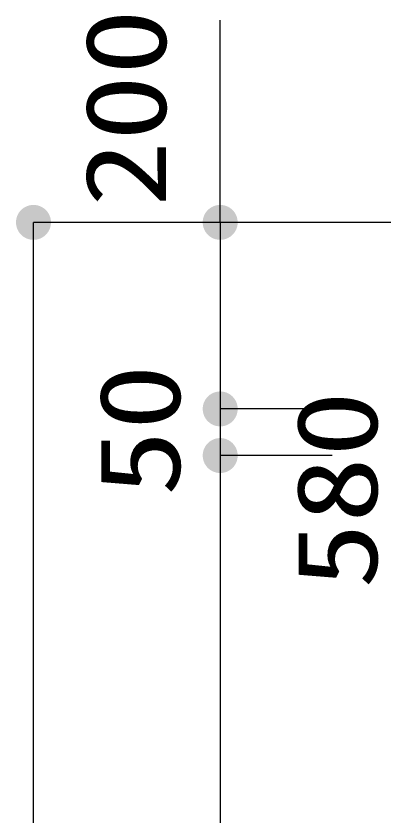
# Model space of a CAD drawing. Units: millimetres, scale not verified. Extents: x -24028 to 8910, y -6308 to 6308.
# Drawn here: x -6968 to -6574, y -2271 to -1413 of the extents above; entities that cross this region are included whole.
import ezdxf
from ezdxf.enums import TextEntityAlignment as Align

# ---------------------------------------------------------------- set-up
doc = ezdxf.new("R2010")
doc.units = ezdxf.units.MM
doc.header["$LTSCALE"] = 30
doc.layers.add('0-C_機器', color=2, linetype='Continuous', lineweight=25)
doc.layers.add('0-E_00クル-フ-6寸法', color=132, linetype='Continuous', lineweight=25)
doc.styles.add('ＭＳ ゴシック', font='')
doc.styles.get('ＭＳ ゴシック').set_extended_font_data('MS Gothic')

msp = doc.modelspace()

# ---------------------------------------------------------------- linework, layer by layer
at = {"layer": '0-C_機器'}
for q in [(-6943.62, -1634.54), (-6788.17, -1634.54)]:
    msp.add_line((-2767.32, -1634.54), q, dxfattribs=at)
at = {"layer": '0-E_00クル-フ-6寸法', "color": 4}
for p, q in [((-6749.4, -1634.54), (-6749.4, -1417.88)), ((-6829.4, -1634.54), (-6949.4, -1634.54)), ((-6949.4, -3864.54), (-6949.4, -1634.54)), ((-6629.4, -1634.54), (-6749.4, -1634.54)), ((-6749.4, -1634.54), (-6749.4, -1834.54)), ((-6629.4, -1834.54), (-6749.4, -1834.54)), ((-6629.4, -1834.54), (-6749.4, -1834.54)), ((-6749.4, -1834.54), (-6749.4, -1884.54)), ((-6629.4, -1884.54), (-6749.4, -1884.54)), ((-6629.4, -1884.54), (-6749.4, -1884.54)), ((-6749.4, -1884.54), (-6749.4, -3514.54))]:
    msp.add_line(p, q, dxfattribs=at)
at = {"layer": '0-E_00クル-フ-6寸法'}
for points in [[(-6949.4, -1634.54), (-6963.85, -1622.58), (-6962.23, -1620.87)], [(-6949.4, -1634.54), (-6962.23, -1620.87), (-6960.42, -1619.37)], [(-6949.4, -1634.54), (-6960.42, -1619.37), (-6958.43, -1618.11)], [(-6949.4, -1634.54), (-6958.43, -1618.11), (-6956.3, -1617.1)], [(-6949.4, -1634.54), (-6956.3, -1617.1), (-6954.06, -1616.38)], [(-6949.4, -1634.54), (-6954.06, -1616.38), (-6951.75, -1615.93)], [(-6949.4, -1634.54), (-6951.75, -1615.93), (-6949.4, -1615.79)], [(-6949.4, -1634.54), (-6949.4, -1615.79), (-6947.05, -1615.93)], [(-6949.4, -1634.54), (-6947.05, -1615.93), (-6944.74, -1616.38)], [(-6949.4, -1634.54), (-6944.74, -1616.38), (-6942.5, -1617.1)], [(-6949.4, -1634.54), (-6942.5, -1617.1), (-6940.37, -1618.11)], [(-6949.4, -1634.54), (-6940.37, -1618.11), (-6938.38, -1619.37)], [(-6949.4, -1634.54), (-6938.38, -1619.37), (-6936.56, -1620.87)], [(-6949.4, -1634.54), (-6936.56, -1620.87), (-6934.95, -1622.58)], [(-6749.4, -1634.54), (-6763.85, -1622.58), (-6762.23, -1620.87)], [(-6749.4, -1634.54), (-6762.23, -1620.87), (-6760.42, -1619.37)], [(-6749.4, -1634.54), (-6760.42, -1619.37), (-6758.43, -1618.11)], [(-6749.4, -1634.54), (-6758.43, -1618.11), (-6756.3, -1617.1)], [(-6749.4, -1634.54), (-6756.3, -1617.1), (-6754.06, -1616.38)], [(-6749.4, -1634.54), (-6754.06, -1616.38), (-6751.75, -1615.93)], [(-6749.4, -1634.54), (-6751.75, -1615.93), (-6749.4, -1615.79)], [(-6749.4, -1634.54), (-6749.4, -1615.79), (-6747.05, -1615.93)], [(-6749.4, -1634.54), (-6747.05, -1615.93), (-6744.74, -1616.38)], [(-6749.4, -1634.54), (-6744.74, -1616.38), (-6742.5, -1617.1)], [(-6749.4, -1634.54), (-6742.5, -1617.1), (-6740.37, -1618.11)], [(-6749.4, -1634.54), (-6740.37, -1618.11), (-6738.38, -1619.37)], [(-6749.4, -1634.54), (-6738.38, -1619.37), (-6736.56, -1620.87)], [(-6749.4, -1634.54), (-6736.56, -1620.87), (-6734.95, -1622.58)], [(-6949.4, -1634.54), (-6967.82, -1631.02), (-6967.23, -1628.74)], [(-6949.4, -1634.54), (-6967.23, -1628.74), (-6966.36, -1626.55)], [(-6949.4, -1634.54), (-6966.36, -1626.55), (-6965.23, -1624.49)], [(-6949.4, -1634.54), (-6965.23, -1624.49), (-6963.85, -1622.58)], [(-6949.4, -1634.54), (-6934.95, -1622.58), (-6933.57, -1624.49)], [(-6949.4, -1634.54), (-6933.57, -1624.49), (-6932.43, -1626.55)], [(-6949.4, -1634.54), (-6932.43, -1626.55), (-6931.57, -1628.74)], [(-6949.4, -1634.54), (-6931.57, -1628.74), (-6930.98, -1631.02)], [(-6749.4, -1634.54), (-6767.82, -1631.02), (-6767.23, -1628.74)], [(-6749.4, -1634.54), (-6767.23, -1628.74), (-6766.36, -1626.55)], [(-6749.4, -1634.54), (-6766.36, -1626.55), (-6765.23, -1624.49)], [(-6749.4, -1634.54), (-6765.23, -1624.49), (-6763.85, -1622.58)], [(-6749.4, -1634.54), (-6734.95, -1622.58), (-6733.57, -1624.49)], [(-6749.4, -1634.54), (-6733.57, -1624.49), (-6732.43, -1626.55)], [(-6749.4, -1634.54), (-6732.43, -1626.55), (-6731.57, -1628.74)], [(-6749.4, -1634.54), (-6731.57, -1628.74), (-6730.98, -1631.02)], [(-6949.4, -1634.54), (-6968.11, -1633.36), (-6967.82, -1631.02)], [(-6949.4, -1634.54), (-6968.11, -1635.71), (-6968.11, -1633.36)], [(-6949.4, -1634.54), (-6967.82, -1638.05), (-6968.11, -1635.71)], [(-6949.4, -1634.54), (-6967.23, -1640.33), (-6967.82, -1638.05)], [(-6949.4, -1634.54), (-6966.36, -1642.52), (-6967.23, -1640.33)], [(-6949.4, -1634.54), (-6965.23, -1644.58), (-6966.36, -1642.52)], [(-6949.4, -1634.54), (-6963.85, -1646.49), (-6965.23, -1644.58)], [(-6949.4, -1634.54), (-6962.23, -1648.2), (-6963.85, -1646.49)], [(-6949.4, -1634.54), (-6960.42, -1649.71), (-6962.23, -1648.2)], [(-6949.4, -1634.54), (-6958.43, -1650.97), (-6960.42, -1649.71)], [(-6949.4, -1634.54), (-6956.3, -1651.97), (-6958.43, -1650.97)], [(-6949.4, -1634.54), (-6954.06, -1652.7), (-6956.3, -1651.97)], [(-6949.4, -1634.54), (-6951.75, -1653.14), (-6954.06, -1652.7)], [(-6949.4, -1634.54), (-6949.4, -1653.29), (-6951.75, -1653.14)], [(-6949.4, -1634.54), (-6930.98, -1631.02), (-6930.69, -1633.36)], [(-6949.4, -1634.54), (-6930.69, -1633.36), (-6930.69, -1635.71)], [(-6949.4, -1634.54), (-6947.05, -1653.14), (-6949.4, -1653.29)], [(-6949.4, -1634.54), (-6944.74, -1652.7), (-6947.05, -1653.14)], [(-6949.4, -1634.54), (-6942.5, -1651.97), (-6944.74, -1652.7)], [(-6949.4, -1634.54), (-6940.37, -1650.97), (-6942.5, -1651.97)], [(-6949.4, -1634.54), (-6938.38, -1649.71), (-6940.37, -1650.97)], [(-6949.4, -1634.54), (-6936.56, -1648.2), (-6938.38, -1649.71)], [(-6949.4, -1634.54), (-6934.95, -1646.49), (-6936.56, -1648.2)], [(-6949.4, -1634.54), (-6933.57, -1644.58), (-6934.95, -1646.49)], [(-6949.4, -1634.54), (-6932.43, -1642.52), (-6933.57, -1644.58)], [(-6949.4, -1634.54), (-6931.57, -1640.33), (-6932.43, -1642.52)], [(-6949.4, -1634.54), (-6930.98, -1638.05), (-6931.57, -1640.33)], [(-6949.4, -1634.54), (-6930.69, -1635.71), (-6930.98, -1638.05)], [(-6749.4, -1634.54), (-6768.11, -1633.36), (-6767.82, -1631.02)], [(-6749.4, -1634.54), (-6768.11, -1635.71), (-6768.11, -1633.36)], [(-6749.4, -1634.54), (-6767.82, -1638.05), (-6768.11, -1635.71)], [(-6749.4, -1634.54), (-6767.23, -1640.33), (-6767.82, -1638.05)], [(-6749.4, -1634.54), (-6766.36, -1642.52), (-6767.23, -1640.33)], [(-6749.4, -1634.54), (-6765.23, -1644.58), (-6766.36, -1642.52)], [(-6749.4, -1634.54), (-6763.85, -1646.49), (-6765.23, -1644.58)], [(-6749.4, -1634.54), (-6762.23, -1648.2), (-6763.85, -1646.49)], [(-6749.4, -1634.54), (-6760.42, -1649.71), (-6762.23, -1648.2)], [(-6749.4, -1634.54), (-6758.43, -1650.97), (-6760.42, -1649.71)], [(-6749.4, -1634.54), (-6756.3, -1651.97), (-6758.43, -1650.97)], [(-6749.4, -1634.54), (-6754.06, -1652.7), (-6756.3, -1651.97)], [(-6749.4, -1634.54), (-6751.75, -1653.14), (-6754.06, -1652.7)], [(-6749.4, -1634.54), (-6749.4, -1653.29), (-6751.75, -1653.14)], [(-6749.4, -1634.54), (-6730.98, -1631.02), (-6730.69, -1633.36)], [(-6749.4, -1634.54), (-6730.69, -1633.36), (-6730.69, -1635.71)], [(-6749.4, -1634.54), (-6747.05, -1653.14), (-6749.4, -1653.29)], [(-6749.4, -1634.54), (-6744.74, -1652.7), (-6747.05, -1653.14)], [(-6749.4, -1634.54), (-6742.5, -1651.97), (-6744.74, -1652.7)], [(-6749.4, -1634.54), (-6740.37, -1650.97), (-6742.5, -1651.97)], [(-6749.4, -1634.54), (-6738.38, -1649.71), (-6740.37, -1650.97)], [(-6749.4, -1634.54), (-6736.56, -1648.2), (-6738.38, -1649.71)], [(-6749.4, -1634.54), (-6734.95, -1646.49), (-6736.56, -1648.2)], [(-6749.4, -1634.54), (-6733.57, -1644.58), (-6734.95, -1646.49)], [(-6749.4, -1634.54), (-6732.43, -1642.52), (-6733.57, -1644.58)], [(-6749.4, -1634.54), (-6731.57, -1640.33), (-6732.43, -1642.52)], [(-6749.4, -1634.54), (-6730.98, -1638.05), (-6731.57, -1640.33)], [(-6749.4, -1634.54), (-6730.69, -1635.71), (-6730.98, -1638.05)], [(-6749.4, -1834.54), (-6760.42, -1819.37), (-6758.43, -1818.11)], [(-6749.4, -1834.54), (-6760.42, -1819.37), (-6758.43, -1818.11)], [(-6749.4, -1834.54), (-6758.43, -1818.11), (-6756.3, -1817.1)], [(-6749.4, -1834.54), (-6758.43, -1818.11), (-6756.3, -1817.1)], [(-6749.4, -1834.54), (-6756.3, -1817.1), (-6754.06, -1816.38)], [(-6749.4, -1834.54), (-6756.3, -1817.1), (-6754.06, -1816.38)], [(-6749.4, -1834.54), (-6754.06, -1816.38), (-6751.75, -1815.93)], [(-6749.4, -1834.54), (-6754.06, -1816.38), (-6751.75, -1815.93)], [(-6749.4, -1834.54), (-6751.75, -1815.93), (-6749.4, -1815.79)], [(-6749.4, -1834.54), (-6751.75, -1815.93), (-6749.4, -1815.79)], [(-6749.4, -1834.54), (-6749.4, -1815.79), (-6747.05, -1815.93)], [(-6749.4, -1834.54), (-6749.4, -1815.79), (-6747.05, -1815.93)], [(-6749.4, -1834.54), (-6747.05, -1815.93), (-6744.74, -1816.38)], [(-6749.4, -1834.54), (-6747.05, -1815.93), (-6744.74, -1816.38)], [(-6749.4, -1834.54), (-6744.74, -1816.38), (-6742.5, -1817.1)], [(-6749.4, -1834.54), (-6744.74, -1816.38), (-6742.5, -1817.1)], [(-6749.4, -1834.54), (-6742.5, -1817.1), (-6740.37, -1818.11)], [(-6749.4, -1834.54), (-6742.5, -1817.1), (-6740.37, -1818.11)], [(-6749.4, -1834.54), (-6740.37, -1818.11), (-6738.38, -1819.37)], [(-6749.4, -1834.54), (-6740.37, -1818.11), (-6738.38, -1819.37)], [(-6749.4, -1834.54), (-6767.23, -1828.74), (-6766.36, -1826.55)], [(-6749.4, -1834.54), (-6767.23, -1828.74), (-6766.36, -1826.55)], [(-6749.4, -1834.54), (-6766.36, -1826.55), (-6765.23, -1824.49)], [(-6749.4, -1834.54), (-6766.36, -1826.55), (-6765.23, -1824.49)], [(-6749.4, -1834.54), (-6765.23, -1824.49), (-6763.85, -1822.59)], [(-6749.4, -1834.54), (-6765.23, -1824.49), (-6763.85, -1822.59)], [(-6749.4, -1834.54), (-6763.85, -1822.59), (-6762.23, -1820.87)], [(-6749.4, -1834.54), (-6763.85, -1822.59), (-6762.23, -1820.87)], [(-6749.4, -1834.54), (-6762.23, -1820.87), (-6760.42, -1819.37)], [(-6749.4, -1834.54), (-6762.23, -1820.87), (-6760.42, -1819.37)], [(-6749.4, -1834.54), (-6738.38, -1819.37), (-6736.56, -1820.87)], [(-6749.4, -1834.54), (-6738.38, -1819.37), (-6736.56, -1820.87)], [(-6749.4, -1834.54), (-6736.56, -1820.87), (-6734.95, -1822.59)], [(-6749.4, -1834.54), (-6736.56, -1820.87), (-6734.95, -1822.59)], [(-6749.4, -1834.54), (-6734.95, -1822.59), (-6733.57, -1824.49)], [(-6749.4, -1834.54), (-6734.95, -1822.59), (-6733.57, -1824.49)], [(-6749.4, -1834.54), (-6733.57, -1824.49), (-6732.43, -1826.55)], [(-6749.4, -1834.54), (-6733.57, -1824.49), (-6732.43, -1826.55)], [(-6749.4, -1834.54), (-6732.43, -1826.55), (-6731.57, -1828.74)], [(-6749.4, -1834.54), (-6732.43, -1826.55), (-6731.57, -1828.74)], [(-6749.4, -1834.54), (-6768.11, -1833.36), (-6767.82, -1831.02)], [(-6749.4, -1834.54), (-6768.11, -1833.36), (-6767.82, -1831.02)], [(-6749.4, -1834.54), (-6768.11, -1835.71), (-6768.11, -1833.36)], [(-6749.4, -1834.54), (-6768.11, -1835.71), (-6768.11, -1833.36)], [(-6749.4, -1834.54), (-6767.82, -1838.05), (-6768.11, -1835.71)], [(-6749.4, -1834.54), (-6767.82, -1838.05), (-6768.11, -1835.71)], [(-6749.4, -1834.54), (-6767.82, -1831.02), (-6767.23, -1828.74)], [(-6749.4, -1834.54), (-6767.82, -1831.02), (-6767.23, -1828.74)], [(-6749.4, -1834.54), (-6767.23, -1840.33), (-6767.82, -1838.05)], [(-6749.4, -1834.54), (-6767.23, -1840.33), (-6767.82, -1838.05)], [(-6749.4, -1834.54), (-6766.36, -1842.52), (-6767.23, -1840.33)], [(-6749.4, -1834.54), (-6766.36, -1842.52), (-6767.23, -1840.33)], [(-6749.4, -1834.54), (-6765.23, -1844.58), (-6766.36, -1842.52)], [(-6749.4, -1834.54), (-6765.23, -1844.58), (-6766.36, -1842.52)], [(-6749.4, -1834.54), (-6763.85, -1846.49), (-6765.23, -1844.58)], [(-6749.4, -1834.54), (-6763.85, -1846.49), (-6765.23, -1844.58)], [(-6749.4, -1834.54), (-6762.23, -1848.21), (-6763.85, -1846.49)], [(-6749.4, -1834.54), (-6762.23, -1848.21), (-6763.85, -1846.49)], [(-6749.4, -1834.54), (-6760.42, -1849.71), (-6762.23, -1848.21)], [(-6749.4, -1834.54), (-6760.42, -1849.71), (-6762.23, -1848.21)], [(-6749.4, -1834.54), (-6758.43, -1850.97), (-6760.42, -1849.71)], [(-6749.4, -1834.54), (-6758.43, -1850.97), (-6760.42, -1849.71)], [(-6749.4, -1834.54), (-6756.3, -1851.97), (-6758.43, -1850.97)], [(-6749.4, -1834.54), (-6756.3, -1851.97), (-6758.43, -1850.97)], [(-6749.4, -1834.54), (-6754.06, -1852.7), (-6756.3, -1851.97)], [(-6749.4, -1834.54), (-6754.06, -1852.7), (-6756.3, -1851.97)], [(-6749.4, -1834.54), (-6751.75, -1853.14), (-6754.06, -1852.7)], [(-6749.4, -1834.54), (-6751.75, -1853.14), (-6754.06, -1852.7)], [(-6749.4, -1834.54), (-6749.4, -1853.29), (-6751.75, -1853.14)], [(-6749.4, -1834.54), (-6749.4, -1853.29), (-6751.75, -1853.14)], [(-6749.4, -1834.54), (-6731.57, -1828.74), (-6730.98, -1831.02)], [(-6749.4, -1834.54), (-6731.57, -1828.74), (-6730.98, -1831.02)], [(-6749.4, -1834.54), (-6730.98, -1831.02), (-6730.69, -1833.36)], [(-6749.4, -1834.54), (-6730.98, -1831.02), (-6730.69, -1833.36)], [(-6749.4, -1834.54), (-6730.69, -1833.36), (-6730.69, -1835.71)], [(-6749.4, -1834.54), (-6730.69, -1833.36), (-6730.69, -1835.71)], [(-6749.4, -1834.54), (-6747.05, -1853.14), (-6749.4, -1853.29)], [(-6749.4, -1834.54), (-6744.74, -1852.7), (-6747.05, -1853.14)], [(-6749.4, -1834.54), (-6742.5, -1851.97), (-6744.74, -1852.7)], [(-6749.4, -1834.54), (-6740.37, -1850.97), (-6742.5, -1851.97)], [(-6749.4, -1834.54), (-6738.38, -1849.71), (-6740.37, -1850.97)], [(-6749.4, -1834.54), (-6736.56, -1848.21), (-6738.38, -1849.71)], [(-6749.4, -1834.54), (-6734.95, -1846.49), (-6736.56, -1848.21)], [(-6749.4, -1834.54), (-6733.57, -1844.58), (-6734.95, -1846.49)], [(-6749.4, -1834.54), (-6732.43, -1842.52), (-6733.57, -1844.58)], [(-6749.4, -1834.54), (-6731.57, -1840.33), (-6732.43, -1842.52)], [(-6749.4, -1834.54), (-6730.98, -1838.05), (-6731.57, -1840.33)], [(-6749.4, -1834.54), (-6730.69, -1835.71), (-6730.98, -1838.05)], [(-6749.4, -1834.54), (-6747.05, -1853.14), (-6749.4, -1853.29)], [(-6749.4, -1834.54), (-6744.74, -1852.7), (-6747.05, -1853.14)], [(-6749.4, -1834.54), (-6742.5, -1851.97), (-6744.74, -1852.7)], [(-6749.4, -1834.54), (-6740.37, -1850.97), (-6742.5, -1851.97)], [(-6749.4, -1834.54), (-6738.38, -1849.71), (-6740.37, -1850.97)], [(-6749.4, -1834.54), (-6736.56, -1848.21), (-6738.38, -1849.71)], [(-6749.4, -1834.54), (-6734.95, -1846.49), (-6736.56, -1848.21)], [(-6749.4, -1834.54), (-6733.57, -1844.58), (-6734.95, -1846.49)], [(-6749.4, -1834.54), (-6732.43, -1842.52), (-6733.57, -1844.58)], [(-6749.4, -1834.54), (-6731.57, -1840.33), (-6732.43, -1842.52)], [(-6749.4, -1834.54), (-6730.98, -1838.05), (-6731.57, -1840.33)], [(-6749.4, -1834.54), (-6730.69, -1835.71), (-6730.98, -1838.05)], [(-6749.4, -1884.54), (-6762.23, -1870.87), (-6760.42, -1869.37)], [(-6749.4, -1884.54), (-6762.23, -1870.87), (-6760.42, -1869.37)], [(-6749.4, -1884.54), (-6760.42, -1869.37), (-6758.43, -1868.11)], [(-6749.4, -1884.54), (-6760.42, -1869.37), (-6758.43, -1868.11)], [(-6749.4, -1884.54), (-6758.43, -1868.11), (-6756.3, -1867.1)], [(-6749.4, -1884.54), (-6758.43, -1868.11), (-6756.3, -1867.1)], [(-6749.4, -1884.54), (-6756.3, -1867.1), (-6754.06, -1866.38)], [(-6749.4, -1884.54), (-6756.3, -1867.1), (-6754.06, -1866.38)], [(-6749.4, -1884.54), (-6754.06, -1866.38), (-6751.75, -1865.94)], [(-6749.4, -1884.54), (-6754.06, -1866.38), (-6751.75, -1865.94)], [(-6749.4, -1884.54), (-6751.75, -1865.94), (-6749.4, -1865.79)], [(-6749.4, -1884.54), (-6751.75, -1865.94), (-6749.4, -1865.79)], [(-6749.4, -1884.54), (-6749.4, -1865.79), (-6747.05, -1865.94)], [(-6749.4, -1884.54), (-6749.4, -1865.79), (-6747.05, -1865.94)], [(-6749.4, -1884.54), (-6747.05, -1865.94), (-6744.74, -1866.38)], [(-6749.4, -1884.54), (-6747.05, -1865.94), (-6744.74, -1866.38)], [(-6749.4, -1884.54), (-6744.74, -1866.38), (-6742.5, -1867.1)], [(-6749.4, -1884.54), (-6744.74, -1866.38), (-6742.5, -1867.1)], [(-6749.4, -1884.54), (-6742.5, -1867.1), (-6740.37, -1868.11)], [(-6749.4, -1884.54), (-6742.5, -1867.1), (-6740.37, -1868.11)], [(-6749.4, -1884.54), (-6740.37, -1868.11), (-6738.38, -1869.37)], [(-6749.4, -1884.54), (-6740.37, -1868.11), (-6738.38, -1869.37)], [(-6749.4, -1884.54), (-6738.38, -1869.37), (-6736.56, -1870.87)], [(-6749.4, -1884.54), (-6738.38, -1869.37), (-6736.56, -1870.87)], [(-6749.4, -1884.54), (-6767.23, -1878.74), (-6766.36, -1876.55)], [(-6749.4, -1884.54), (-6767.23, -1878.74), (-6766.36, -1876.55)], [(-6749.4, -1884.54), (-6766.36, -1876.55), (-6765.23, -1874.49)], [(-6749.4, -1884.54), (-6766.36, -1876.55), (-6765.23, -1874.49)], [(-6749.4, -1884.54), (-6765.23, -1874.49), (-6763.85, -1872.59)], [(-6749.4, -1884.54), (-6765.23, -1874.49), (-6763.85, -1872.59)], [(-6749.4, -1884.54), (-6763.85, -1872.59), (-6762.23, -1870.87)], [(-6749.4, -1884.54), (-6763.85, -1872.59), (-6762.23, -1870.87)], [(-6749.4, -1884.54), (-6736.56, -1870.87), (-6734.95, -1872.59)], [(-6749.4, -1884.54), (-6736.56, -1870.87), (-6734.95, -1872.59)], [(-6749.4, -1884.54), (-6734.95, -1872.59), (-6733.57, -1874.49)], [(-6749.4, -1884.54), (-6734.95, -1872.59), (-6733.57, -1874.49)], [(-6749.4, -1884.54), (-6733.57, -1874.49), (-6732.43, -1876.55)], [(-6749.4, -1884.54), (-6733.57, -1874.49), (-6732.43, -1876.55)], [(-6749.4, -1884.54), (-6732.43, -1876.55), (-6731.57, -1878.74)], [(-6749.4, -1884.54), (-6732.43, -1876.55), (-6731.57, -1878.74)], [(-6749.4, -1884.54), (-6768.11, -1883.36), (-6767.82, -1881.02)], [(-6749.4, -1884.54), (-6768.11, -1883.36), (-6767.82, -1881.02)], [(-6749.4, -1884.54), (-6768.11, -1885.71), (-6768.11, -1883.36)], [(-6749.4, -1884.54), (-6768.11, -1885.71), (-6768.11, -1883.36)], [(-6749.4, -1884.54), (-6767.82, -1888.05), (-6768.11, -1885.71)], [(-6749.4, -1884.54), (-6767.82, -1888.05), (-6768.11, -1885.71)], [(-6749.4, -1884.54), (-6767.82, -1881.02), (-6767.23, -1878.74)], [(-6749.4, -1884.54), (-6767.82, -1881.02), (-6767.23, -1878.74)], [(-6749.4, -1884.54), (-6767.23, -1890.33), (-6767.82, -1888.05)], [(-6749.4, -1884.54), (-6767.23, -1890.33), (-6767.82, -1888.05)], [(-6749.4, -1884.54), (-6766.36, -1892.52), (-6767.23, -1890.33)], [(-6749.4, -1884.54), (-6766.36, -1892.52), (-6767.23, -1890.33)], [(-6749.4, -1884.54), (-6765.23, -1894.58), (-6766.36, -1892.52)], [(-6749.4, -1884.54), (-6765.23, -1894.58), (-6766.36, -1892.52)], [(-6749.4, -1884.54), (-6763.85, -1896.49), (-6765.23, -1894.58)], [(-6749.4, -1884.54), (-6763.85, -1896.49), (-6765.23, -1894.58)], [(-6749.4, -1884.54), (-6762.23, -1898.21), (-6763.85, -1896.49)], [(-6749.4, -1884.54), (-6762.23, -1898.21), (-6763.85, -1896.49)], [(-6749.4, -1884.54), (-6760.42, -1899.71), (-6762.23, -1898.21)], [(-6749.4, -1884.54), (-6760.42, -1899.71), (-6762.23, -1898.21)], [(-6749.4, -1884.54), (-6758.43, -1900.97), (-6760.42, -1899.71)], [(-6749.4, -1884.54), (-6758.43, -1900.97), (-6760.42, -1899.71)], [(-6749.4, -1884.54), (-6756.3, -1901.97), (-6758.43, -1900.97)], [(-6749.4, -1884.54), (-6756.3, -1901.97), (-6758.43, -1900.97)], [(-6749.4, -1884.54), (-6754.06, -1902.7), (-6756.3, -1901.97)], [(-6749.4, -1884.54), (-6754.06, -1902.7), (-6756.3, -1901.97)], [(-6749.4, -1884.54), (-6751.75, -1903.14), (-6754.06, -1902.7)], [(-6749.4, -1884.54), (-6751.75, -1903.14), (-6754.06, -1902.7)], [(-6749.4, -1884.54), (-6749.4, -1903.29), (-6751.75, -1903.14)], [(-6749.4, -1884.54), (-6749.4, -1903.29), (-6751.75, -1903.14)], [(-6749.4, -1884.54), (-6731.57, -1878.74), (-6730.98, -1881.02)], [(-6749.4, -1884.54), (-6731.57, -1878.74), (-6730.98, -1881.02)], [(-6749.4, -1884.54), (-6730.98, -1881.02), (-6730.69, -1883.36)], [(-6749.4, -1884.54), (-6730.98, -1881.02), (-6730.69, -1883.36)], [(-6749.4, -1884.54), (-6730.69, -1883.36), (-6730.69, -1885.71)], [(-6749.4, -1884.54), (-6730.69, -1883.36), (-6730.69, -1885.71)], [(-6749.4, -1884.54), (-6747.05, -1903.14), (-6749.4, -1903.29)], [(-6749.4, -1884.54), (-6744.74, -1902.7), (-6747.05, -1903.14)], [(-6749.4, -1884.54), (-6742.5, -1901.97), (-6744.74, -1902.7)], [(-6749.4, -1884.54), (-6740.37, -1900.97), (-6742.5, -1901.97)], [(-6749.4, -1884.54), (-6738.38, -1899.71), (-6740.37, -1900.97)], [(-6749.4, -1884.54), (-6736.56, -1898.21), (-6738.38, -1899.71)], [(-6749.4, -1884.54), (-6734.95, -1896.49), (-6736.56, -1898.21)], [(-6749.4, -1884.54), (-6733.57, -1894.58), (-6734.95, -1896.49)], [(-6749.4, -1884.54), (-6732.43, -1892.52), (-6733.57, -1894.58)], [(-6749.4, -1884.54), (-6731.57, -1890.33), (-6732.43, -1892.52)], [(-6749.4, -1884.54), (-6730.98, -1888.05), (-6731.57, -1890.33)], [(-6749.4, -1884.54), (-6730.69, -1885.71), (-6730.98, -1888.05)], [(-6749.4, -1884.54), (-6747.05, -1903.14), (-6749.4, -1903.29)], [(-6749.4, -1884.54), (-6744.74, -1902.7), (-6747.05, -1903.14)], [(-6749.4, -1884.54), (-6742.5, -1901.97), (-6744.74, -1902.7)], [(-6749.4, -1884.54), (-6740.37, -1900.97), (-6742.5, -1901.97)], [(-6749.4, -1884.54), (-6738.38, -1899.71), (-6740.37, -1900.97)], [(-6749.4, -1884.54), (-6736.56, -1898.21), (-6738.38, -1899.71)], [(-6749.4, -1884.54), (-6734.95, -1896.49), (-6736.56, -1898.21)], [(-6749.4, -1884.54), (-6733.57, -1894.58), (-6734.95, -1896.49)], [(-6749.4, -1884.54), (-6732.43, -1892.52), (-6733.57, -1894.58)], [(-6749.4, -1884.54), (-6731.57, -1890.33), (-6732.43, -1892.52)], [(-6749.4, -1884.54), (-6730.98, -1888.05), (-6731.57, -1890.33)], [(-6749.4, -1884.54), (-6730.69, -1885.71), (-6730.98, -1888.05)]]:
    msp.add_solid(points, dxfattribs=at)

# ---------------------------------------------------------------- texts
at = {"layer": '0-E_00クル-フ-6寸法', "color": 3, "style": 'ＭＳ ゴシック', "width": 1.2}
for s, p in [('200', (-6781.5, -1618)), ('50', (-6766.5, -1928.11)), ('580', (-6555.25, -2027.49))]:
    msp.add_text(s, height=86.66, rotation=90, dxfattribs=at).set_placement(p, align=Align.BOTTOM_LEFT)

doc.saveas('drawing.dxf')
